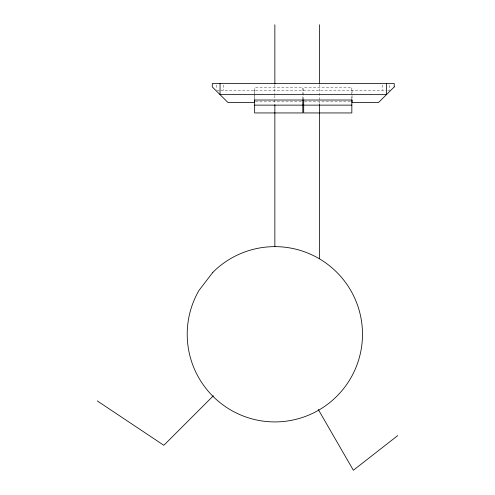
<?xml version="1.0" encoding="UTF-8"?>
<svg xmlns="http://www.w3.org/2000/svg" width="495" height="495" viewBox="0 0 495 495"><rect width="100%" height="100%" fill="white"/><g stroke="black" fill="none" stroke-linecap="round" stroke-linejoin="round"><path stroke-width="0.37" stroke-dasharray="2.48 1.86" d="M216.934 90.201L220.145 90.201M220.782 90.201L386.36 90.201M387.857 90.201L389.782 90.201L389.782 85.022M255.42 101.828L302.043 101.828M304.456 101.828L351.079 101.828M382.678 85.022L382.678 90.201M352.063 90.201L352.063 94.737M352.063 95.492L352.063 100.021M351.84 99.105L351.84 87.442L303.695 87.442L303.695 99.105M319.553 84.428L319.553 103.628M302.804 99.105L302.804 87.442L254.659 87.442L254.659 99.105M274.855 84.614L274.855 94.607M274.855 95.38L274.855 103.87M254.436 90.201L254.436 99.266M223.82 85.022L223.82 90.201M216.717 85.022L216.717 89.459"/><path stroke-width="0.74" d="M213.407 395.722L163.833 445.296L97.267 400.919M397.732 435.588L353.356 470.25L318.297 409.526M254.659 105.132L302.804 105.132M303.695 105.132L351.84 105.132M386.459 83.544L386.459 94.638L220.046 94.638L220.046 83.544M351.84 99.749L351.84 112.947L303.695 112.947L303.695 99.749M319.553 24.75L319.553 83.661M319.553 104.395L319.553 258.378M302.804 99.749L302.804 112.947L254.659 112.947L254.659 99.749M274.855 24.75L274.855 83.847M274.855 104.643L274.855 246.634M212.881 272.306L198.953 290.454A87.646 87.646 0 0 0 267.213 421.585A87.646 87.646 0 0 0 357.211 304.301A87.646 87.646 0 0 0 212.881 272.306M394.224 86.928L378.632 102.403L352.063 102.403L352.063 100.021L254.436 100.021L254.436 102.403L227.867 102.403L212.281 86.928L212.281 83.544L394.224 83.544L394.224 86.928"/></g></svg>
